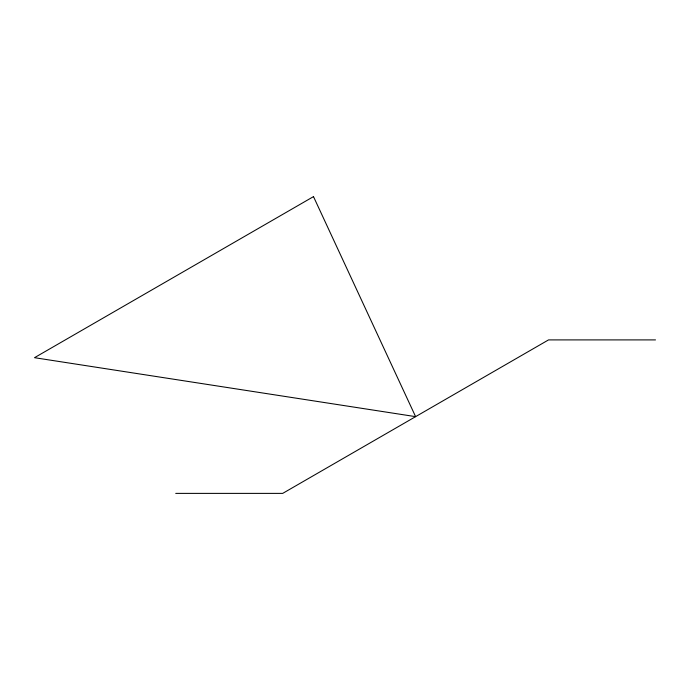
<?xml version="1.0" encoding="UTF-8"?>
<svg xmlns="http://www.w3.org/2000/svg" width="690" height="690" viewBox="0 0 690 690"><rect width="100%" height="100%" fill="white"/><g stroke="black" fill="none" stroke-linecap="round" stroke-linejoin="round"><path stroke-width="1.03" d="M655.5 339.903L548.533 339.903L282.693 493.385L175.726 493.385M313.493 196.616L34.5 357.687L415.613 416.648L313.493 196.616"/></g></svg>
